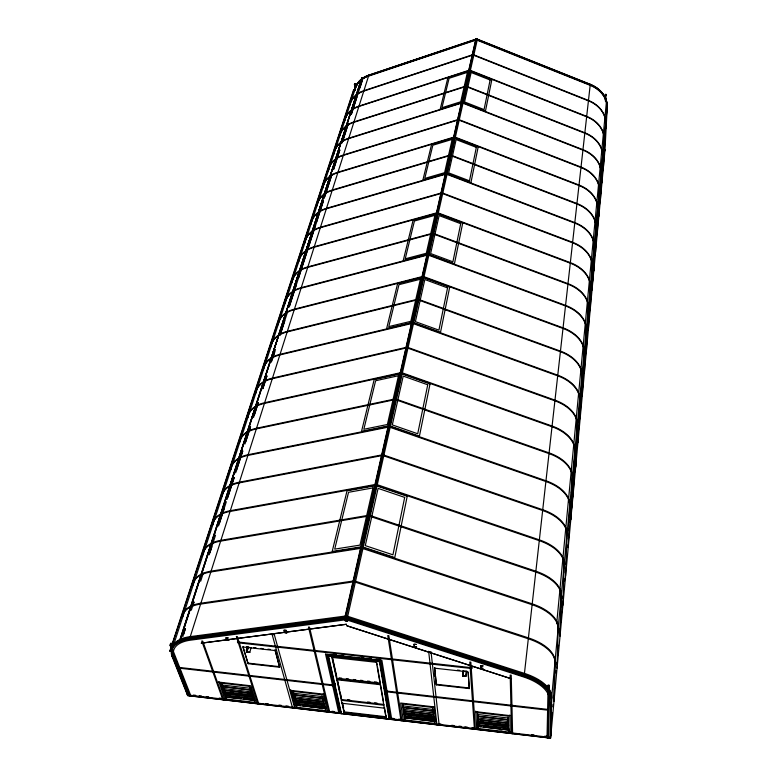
<?xml version="1.0" encoding="UTF-8"?>
<svg xmlns="http://www.w3.org/2000/svg" width="777" height="777" viewBox="0 0 777 777"><rect width="100%" height="100%" fill="white"/><g stroke="black" fill="none" stroke-linecap="round" stroke-linejoin="round"><path stroke-width="1.17" d="M549.067 691.316L549.184 685.295L548.144 685.178L547.018 737.732L547.212 735.722M548.076 688.791L548.144 685.178M547.513 737.791L547.532 737.082M548.076 709.246L548.047 710.188L384.664 691.579L384.576 690.636M547.717 737.101L547.707 737.723L550.592 738.15L187.665 695.638L172.164 656.662L172.445 655.778L187.801 694.628L187.238 694.56M548.008 737.849L549.184 685.295M548.455 737.188L549.203 699.135A42.482 20.367 8.9 0 0 523.28 676.854L346.163 619.725L190.724 640.141A40.996 19.017 14.8 0 0 174.223 656.895L189.355 695.153M549.99 693.842L548.377 693.065L548.368 693.657L549.99 693.842L550.223 691.326M550.747 735.916L551.699 696.891A44.668 21.474 8.9 0 0 549.271 689.286M553.943 701.349L554.933 662.499A43.765 21.902 8.7 0 0 528.311 638.791L354.157 581.759L200.612 604.079A42.269 20.474 14.9 0 0 182.556 617.006M554.03 700.466L555.021 661.596A43.745 21.911 8.7 0 0 528.418 637.888L354.361 580.866L200.884 603.224A42.249 20.493 14.9 0 0 182.828 616.161M557.022 668.133L558.207 627.729A42.852 22.29 8.6 0 0 532.216 603.855L361.927 547.319L211.091 571.144A41.424 20.872 15 0 0 193.201 584.421M559.984 636.188L561.188 596.056A42.016 22.611 8.4 0 0 535.771 572.047L368.997 515.996L220.639 541.122A40.647 21.202 15.2 0 0 202.914 554.691M560.062 635.372L561.276 595.221A41.997 22.62 8.4 0 0 535.868 571.212L369.182 515.17L220.891 540.326A40.618 21.212 15.2 0 0 203.166 553.914M562.83 605.438L564.209 563.985A41.181 22.912 8.3 0 0 539.364 539.86L376.146 484.324L230.313 510.693A39.85 21.503 15.3 0 0 212.762 524.543M565.569 575.825L567.045 533.945A40.394 23.164 8.1 0 0 542.734 509.741L382.828 454.71L239.384 482.177A39.112 21.766 15.4 0 0 221.999 496.27M568.21 547.28L569.764 505.031A39.637 23.378 8 0 0 545.969 480.769L389.248 426.243L248.125 454.71A38.403 21.999 15.5 0 0 230.895 469.026M570.687 507.876L570.901 502.156M570.765 519.745L572.319 477.904A38.918 23.563 7.8 0 0 549.009 453.603L395.27 399.572L256.323 428.923A37.733 22.193 15.7 0 0 239.258 443.424M570.833 519.036L572.387 477.185A38.899 23.563 7.8 0 0 549.086 452.884L395.425 398.873L256.536 428.244A37.714 22.193 15.7 0 0 239.481 442.744M573.222 493.172L574.844 451.039A38.219 23.718 7.7 0 0 552.01 426.728L401.223 373.203L264.452 403.38A37.073 22.368 15.8 0 0 247.552 418.045M573.29 492.492L574.912 450.349A38.199 23.718 7.7 0 0 552.088 426.039L401.369 372.533L264.656 402.729A37.053 22.368 15.8 0 0 247.766 417.395M575.602 467.511L577.282 425.136A37.539 23.844 7.5 0 0 554.904 400.825L406.954 347.814L272.29 378.729A36.432 22.514 15.9 0 0 255.555 393.541M575.66 466.86L577.35 424.475A37.519 23.844 7.5 0 0 554.982 400.155L407.099 347.164L272.494 378.098A36.412 22.514 15.9 0 0 255.759 392.919M577.894 442.725L579.7 399.504A36.869 23.951 7.3 0 0 557.769 375.204L412.616 322.708L280.06 354.322A35.8 22.64 16.1 0 0 263.49 369.269M580.118 418.754L581.973 375.388A36.237 24.038 7.2 0 0 560.46 351.117L417.939 299.126L287.364 331.342A35.198 22.737 16.2 0 0 270.959 346.406M582.264 395.561L584.168 352.088A35.625 24.106 7 0 0 563.053 327.855L423.077 276.369L294.425 309.139A34.625 22.824 16.4 0 0 278.176 324.291M595.755 88.228L595.784 87.568L596.823 88.17M584.343 373.115L586.285 329.565A35.033 24.155 6.8 0 0 565.569 305.38L428.03 254.4L301.262 287.655A34.062 22.892 16.5 0 0 285.169 302.894M586.353 351.379L588.335 307.779A34.46 24.184 6.6 0 0 567.997 283.654L432.818 233.168L307.877 266.861A33.528 22.941 16.7 0 0 291.938 282.177M588.306 330.322L590.326 286.694A33.906 24.204 6.4 0 0 570.347 262.636L437.451 212.636L314.277 246.736A33.003 22.98 16.8 0 0 298.494 262.102M590.19 309.906L592.249 266.278A33.372 24.213 6.2 0 0 572.62 242.298L441.938 192.783L320.483 227.234A32.498 22.999 17 0 0 304.856 242.647M592.482 270.988L593.172 266.297M592.025 290.103L594.065 246.999A32.867 24.204 6 0 0 574.766 223.106L446.163 174.058L326.34 208.809A32.012 23.009 17.2 0 0 310.858 224.262M592.074 289.598L594.114 246.494A32.857 24.204 6 0 0 574.815 222.601L446.27 173.562L326.495 208.323A32.003 23.009 17.2 0 0 311.014 223.776M594.143 254.409L594.424 248.504L594.036 252.059M593.803 270.891L595.91 227.321A32.352 24.184 5.8 0 0 576.952 203.516L450.475 154.953L332.323 189.996A31.527 23.009 17.3 0 0 316.997 205.478M595.532 252.243L597.668 208.722A31.867 24.155 5.6 0 0 579.02 185.023L454.545 136.917L337.985 172.212A31.061 22.999 17.5 0 0 322.795 187.713M597.212 234.139L599.368 190.686A31.401 24.116 5.3 0 0 581.021 167.074L458.488 119.444L343.473 154.953A30.614 22.989 17.7 0 0 328.438 170.464M598.844 216.54L601.009 173.174A30.944 24.068 5.1 0 0 582.964 149.67L462.315 102.486L348.805 138.189A30.177 22.96 17.9 0 0 333.906 153.7M605.079 100.048L605.4 94.396L606.089 94.425L605.72 101.583M605.225 97.97L605.4 94.396M600.427 199.436L602.612 156.167A30.497 24.019 4.8 0 0 584.858 132.78L466.025 86.043L353.982 121.902A29.749 22.922 18.1 0 0 339.228 137.422M601.961 182.809L604.166 139.646A30.06 23.961 4.5 0 0 586.693 116.365L469.629 70.085L359.013 106.08A29.341 22.883 18.4 0 0 344.405 121.581M605.555 101.233L606.478 101.379L605.409 101.331M603.457 166.637L605.681 123.592A29.643 23.893 4.3 0 0 588.471 100.427L473.125 54.575L363.908 90.695A28.943 22.834 18.6 0 0 349.436 106.187M604.875 144.59L605.244 137.374M605.681 128.953L606.05 121.727M606.419 114.51L606.788 107.294A28.798 23.475 3.9 0 0 606.478 102.71M604.914 150.893L607.216 107.313A29.225 23.815 3.9 0 0 590.277 84.275L476.67 38.879L368.871 75.087A28.535 22.776 18.8 0 0 354.535 90.569M508.168 719.657L508.323 718.045L477.797 714.519L477.738 716.258L508.245 719.784L477.738 716.258M508.275 723.134L508.42 721.532L478.02 718.006L477.855 719.609L508.343 723.261L477.855 719.609M508.372 726.592L508.517 724.99L478.243 721.474L478.078 723.066L508.44 726.709L478.078 723.066M478.302 726.495L508.537 730.127L508.614 728.418L478.467 724.902L478.409 726.612L478.467 724.902M592.472 278.049L592.696 275.689M593.249 269.765L593.473 267.395M552.02 715.287L552.243 712.878M552.806 706.847L553.03 704.428M553.583 698.397L553.816 695.988M554.37 689.947L554.593 687.538M555.943 673.057L556.167 670.648M556.73 664.617L556.954 662.198M557.517 656.167L557.74 653.758M558.304 647.717L558.527 645.308M559.867 630.827L560.091 628.418M560.654 622.387L560.877 619.968M561.324 615.141L561.664 611.528M562.111 606.701L562.451 603.078M562.898 598.251L563.121 595.842M563.684 589.801L563.908 587.393M564.471 581.361L564.694 578.943M565.258 572.911L565.481 570.503M566.035 564.471L566.375 560.848M567.608 547.571L567.832 545.163M568.395 539.131L568.618 536.713M569.182 530.681L569.405 528.273M569.968 522.231L570.192 519.823M571.532 505.341L571.755 502.933M572.212 498.106L572.542 494.483M572.999 489.656L573.329 486.043M573.776 481.216L574.116 477.593M574.562 472.766L574.902 469.143M575.349 464.316L575.689 460.703M576.136 455.876L576.476 452.253M576.923 447.426L577.253 443.803M577.709 438.986L578.039 435.363M578.486 430.536L578.719 428.117M579.273 422.086L579.496 419.677M580.06 413.646L580.283 411.227M580.846 405.196L581.186 401.573M581.633 396.746L581.973 393.133M582.42 388.306L582.643 385.887M583.09 381.06L583.43 377.447M583.877 372.62L584.217 368.997M584.663 364.17L584.994 360.557M585.45 355.73L585.78 352.107M586.227 347.28L586.567 343.657M587.014 338.83L587.354 335.217M587.801 330.39L588.14 326.767M588.587 321.94L588.927 318.317M589.374 313.5L589.704 309.877M590.161 305.05L590.491 301.427M590.938 296.6L591.278 292.987M591.724 288.16L592.064 284.537M592.511 279.71L592.851 276.088M593.181 272.474L593.638 267.647M593.968 264.025L594.308 260.402M594.755 255.575L595.095 251.962M595.541 247.135L595.988 242.307M596.328 238.685L596.775 233.858M597.115 230.245L597.562 225.417M597.901 221.795L598.232 218.172M598.678 213.345L599.018 209.732M599.465 204.905L599.805 201.282M600.252 196.455L600.592 192.842M601.039 188.015L601.485 183.187M601.825 179.565L602.156 175.942M602.612 171.115L602.942 167.502M603.399 162.675L603.729 159.052M604.069 155.429L604.516 150.602M571.173 511.946L573.309 488.947M592.443 282.76L593.987 266.161M594.036 266.239L591.812 285.159M550.592 738.15L605.04 149.417M606.448 110.917L606.788 107.294M607.216 107.313L551.466 699.387A44.736 21.445 8.9 0 0 524.164 675.903L345.891 618.375L189.51 638.995A43.172 20.027 14.8 0 0 172.164 656.662M571.445 492.841L571.668 490.442M572.231 484.45L572.455 482.061M573.018 476.058L573.241 473.669M593.259 260.353L593.473 257.983M571.658 496.484L574.125 470.114L573.581 470.066M593.22 266.375L594.939 247.348M606.089 94.425L606.002 95.299L605.322 95.27M556.662 623.756L606.478 101.272M524.164 675.903L590.277 84.275M433.343 709.508L403.195 705.914L403.001 707.497L433.158 711.101L433.187 709.372M433.411 714.452L433.595 712.868L403.719 709.411L403.525 710.984L433.566 714.587L403.525 710.984M433.819 717.909L433.993 716.326L404.244 712.868L404.05 714.452L433.964 718.045L404.05 714.452M434.392 719.764L434.362 721.464L404.574 717.88L404.759 716.307L434.392 719.764L404.759 716.307M510.256 732.138L510.188 732.711L550.602 737.441L551.553 698.445A44.707 21.455 8.9 0 0 549.125 690.84M475.709 711.091L476.787 729.069L510.198 732.973L509.809 715.015M508.653 732.08L508.207 716.151L477.224 712.587L478.253 728.525L508.653 732.08L508.906 729.943M404.934 716.443L404.574 717.88M403.176 707.643L403.195 705.914M403.71 711.12L403.719 709.411M478.253 728.525L477.583 711.577M476.845 728.224L476.767 728.797L436.111 724.038M237.49 641.763L237.704 642.764L471.969 668.56L471.94 667.55M436.353 684.867L434.634 667.598L436.353 684.867L469.279 688.577L468.249 672.493M322.64 698.212L322.863 696.648L293.638 693.269L293.395 694.832L322.892 698.358L293.395 694.832M463.034 670.774L462.626 675.98L465.841 676.34L466.53 671.386M465.841 676.34L466.54 671.532M465.821 676.184L462.917 675.864L463.335 670.804M462.626 675.98L463.345 671.182M462.917 675.864L463.626 671.066M293.677 694.988L293.638 693.269M294.357 698.329L323.737 701.845L294.357 698.329L294.6 696.775L323.96 700.291M294.638 698.474L294.6 696.775M295.318 701.796L324.582 705.312L295.318 701.796L295.551 700.242L324.553 703.612M296.542 705.37L296.493 703.69L325.378 707.06M251.175 691.86L223.426 688.529L223.154 690.073L252.107 693.54L252.039 691.851M438.937 724.805L436.927 724.834L428.642 651.281M225.602 696.988L225.874 695.454L254.273 698.766L254.341 700.446L225.952 697.134L225.874 695.454M221.911 686.577L250.981 690.044L221.911 686.577L222.183 685.032L250.913 688.344M222.271 686.732L222.183 685.032M224.388 693.54L253.224 697.008L224.388 693.54L224.65 692.006L253.166 695.318M224.728 693.696L224.65 692.006M404.681 719.92L402.263 703.952L432.702 707.458L434.557 723.416L404.681 719.92L405.05 717.812L402.991 704.117M403.36 719.628L403.253 720.192L390.52 718.696L380.73 660.372M401.369 718.667L401.019 720.629L387.762 635.557L388.811 635.664L401.971 720.745M389.578 719.026L379.594 659.964M342.171 702.563L344.23 711.868L386.082 716.763L386.218 716.064M380.847 659.79L380.769 660.586L326.738 654.351M344.532 710.489L344.085 712.567L385.946 717.462M341.55 711.538L341.103 713.616L327.797 654.535M383.984 704.448L341.54 699.543L341.657 698.989M334.868 685.159L179.225 667.433L179.526 668.201L335.042 685.926L335.285 683.284M345.007 618.443L347.154 618.677L477.466 38.908L475.864 38.85L344.667 618.249L345.192 620.91L347.649 621.173L345.464 620.774L345.007 618.443L476.068 39.035L477.466 38.908M327.418 710.751L327.292 711.295L339.84 712.771L326.622 654.399M361.596 546.785L375.398 485.693L347.008 490.821L332.206 551.437L360.421 546.979M345.891 618.375L476.67 38.879M290.647 689.811L295.347 707.818L327.36 711.567L323.29 693.56M340.88 713.325L338.908 713.354L325.514 654.001M296.6 707.274L292.191 691.277L321.853 694.696L325.728 710.683L296.6 707.274L297.096 705.215L300.592 705.623M279.613 667.239L275.048 649.97L279.613 667.239L248.125 663.704L242.842 646.988L274.903 650.534M294.551 707.896L292.589 707.934L272.067 634.265M248.125 663.704L243.007 646.425M247.271 646.891L246.29 650.388L246.795 652.01L249.844 652.34L251.097 647.513M249.844 652.34L247.037 651.884L246.571 650.417L247.562 646.92M246.795 652.01L248.106 647.328M247.037 651.884L248.349 647.212M226.088 699.028L220.406 683.012L249.563 686.373L254.73 702.379L226.088 699.028L226.67 696.988L221.766 683.1M224.98 698.766L224.825 699.31L187.383 694.92L187.645 694.065M218.687 682.099L250.786 685.79L256.4 703.263L224.922 699.572L218.852 681.555M189.51 638.995L368.871 75.087M179.778 640.627L361.965 77.787L179.594 640.607L181.332 641.384L179.594 640.607M179.827 641.219L361.839 77.778M179.973 641.142L361.965 77.787M182.78 636.674L185.382 628.593L183.566 634.469M191.346 610.139L193.949 602.068M200.651 581.303L203.253 573.222M209.207 554.768L215.53 535.159M218.512 525.932L226.321 501.709M227.069 499.397L234.139 477.486M235.625 472.872L242.706 450.951M244.93 444.026L250.515 426.728M253.496 417.502L258.333 402.505M262.801 388.665L266.89 375.971M271.358 362.131L275.456 349.446M279.914 335.596L287.733 311.373M289.219 306.76L323.465 200.641L316.404 222.659M324.203 198.329L332.022 174.106M333.508 169.493L339.84 149.883L333.527 169.6M342.074 142.958L348.397 123.349M351.379 114.122L362.538 79.516M192.871 605.623L193.988 602.165M209.984 552.564L211.849 546.794M219.289 523.727L224.126 508.731M227.846 497.193L234.168 477.583M236.402 470.668L242.735 451.058M245.707 441.831L250.544 426.835M254.264 415.297L258.362 402.612M262.82 388.762L266.919 376.078M272.125 359.926L274.728 351.855M280.682 333.401L284.78 320.707M289.248 306.866L296.319 284.945M298.543 278.03L315.666 224.971M324.971 196.125L332.041 174.213M342.832 140.763L348.407 123.456M351.389 114.229L356.973 96.931M359.945 87.694L362.548 79.623M171.474 651.447L169.765 650.679L171.484 651.437L172.193 649.038M173.358 645.677L354.671 90.355L353.797 90.317L172.028 645.434M190.035 695.92L169.998 645.192L170.639 643.259L171.591 643.366L172.921 646.755M354.866 89.336L354.574 83.712L355.215 83.741L355.643 87.325M190.938 696.027L170.95 645.298L171.591 643.366M355.507 89.365L355.215 83.741M169.949 650.699L353.613 89.782L353.797 90.317M171.503 646.668L169.998 651.272L169.765 650.679M361.907 78.428L362.927 78.467L362.024 78.322M354.293 84.557L354.934 84.576M353.739 89.782L353.69 90.414L354.671 90.355M572.882 488.5L573.416 488.548L570.978 514.792L570.435 514.743M344.667 618.249L347.154 618.677M271.999 634.537L274.349 634.79L294.755 708.187M428.593 651.553L431.041 651.816L439.17 725.096M237.441 641.948L471.911 667.734M333.964 654.622L336.373 654.885M341.181 655.419L343.58 655.681M361.616 657.672L364.015 657.934M368.822 658.469L371.231 658.731M376.039 659.265L378.438 659.527M333.945 655.147L336.354 655.409M341.161 655.943L343.56 656.206M347.164 656.604L349.572 656.866M354.38 657.4L356.779 657.663M361.587 658.197L363.995 658.459M368.803 658.993L371.202 659.255M376.01 659.78L380.817 660.314M325.456 654.273L381.915 660.499L391.754 719.541M246.562 646.823L248.941 647.086M253.69 647.61L256.06 647.872M260.81 648.397L263.18 648.659M267.929 649.183L270.299 649.446M326.952 655.846L380.973 661.81M457.391 670.114L459.78 670.376M464.568 670.901L466.967 671.173M434.537 668.181L468.084 671.891L469.279 688.577M331.866 657.381L376.408 662.305M169.998 645.192L170.95 645.298M547.94 687.256L548.98 687.373M248.281 663.14L279.759 666.685M436.451 684.294L469.366 687.995M339.296 677.894L341.647 678.166M346.338 678.69L348.688 678.962M353.389 679.486L355.74 679.758M360.441 680.283L362.791 680.555M367.482 681.079L369.833 681.342M374.533 681.876L376.884 682.138M336.645 678.972L380.138 683.896M336.82 679.758L380.274 684.683M384.537 690.811L548.057 709.43M290.501 690.364L323.154 694.123M475.631 711.664L509.741 715.588M347.552 699.669L349.912 699.941M367.589 701.981L369.949 702.253M374.66 702.797L377.02 703.068M341.365 700.31L383.828 705.215M403.001 707.497L433.012 710.965M342.026 703.253L384.343 708.158M223.154 690.073L251.787 693.395M225 692.161L253.487 695.464M323.64 703.622L295.551 700.242M434.149 716.462L404.244 712.868M508.595 725.106L478.243 721.474M226.214 695.6L253.409 698.776M325.631 707.196L296.493 703.69M478.564 725.019L508.614 728.418M230.245 697.406L240.977 698.659M243.356 698.941L254.089 700.194M302.913 705.895L307.575 706.439M309.897 706.711L314.559 707.255M316.88 707.526L326.194 708.614M405.05 717.812L434.897 721.299M478.535 726.398L480.876 726.67M483.207 726.942L500.728 728.981M503.059 729.253L507.731 729.807M296.26 705.234L325.155 708.614M320.114 708.41L322.523 708.692M499.718 729.584L502.097 729.856M193.395 695.065L195.736 695.337M199.242 695.755L201.583 696.027M206.264 696.571L208.605 696.843M219.124 698.076L221.464 698.348M265.899 703.554L268.259 703.826M278.885 705.069L281.245 705.341M285.965 705.895L288.325 706.176M331.983 711.276L334.256 711.547M391.783 718.278L394.094 718.55M398.727 719.084L401.039 719.356M438.587 723.746L440.986 724.028M451.738 725.291L454.127 725.572M458.916 726.126L461.305 726.408M464.889 726.825L467.278 727.107M472.057 727.67L474.456 727.942M531.643 734.634L534.022 734.916M544.716 736.169L547.095 736.441M550.611 737.082L549.999 737.004L550.815 699.31A44.085 21.134 8.9 0 0 523.912 676.175M256.313 702.991L295.27 707.556M547.513 737.703L187.811 695.57L187.558 694.939M523.912 676.175L345.969 618.764L189.86 639.316A42.55 19.736 14.8 0 0 172.756 656.72M172.339 656.109L187.548 694.385M223.757 699.863L202.739 641.142L201.767 641.035L222.844 699.756M257.877 703.865L236.344 636.499L237.335 636.606L258.799 703.972M293.337 691.491L296.785 704.069M329.778 712.286L309.499 627.156L308.479 627.049L328.836 712.179M341.472 713.655L328.38 655.399L379.283 661.023L389.16 719.24M332.43 657.157L336.694 676.495M337.626 680.701L338.131 682.993M338.636 685.275L339.636 689.84M340.141 692.132L341.404 697.843M342.579 703.03L343.609 707.682M332.041 656.594L336.82 678.195L380.293 683.109L377.544 667.2M336.995 678.981L341.54 699.543M331.507 655.749L344.396 713.995M376.758 662.645L377.156 664.918M380.623 685.032L383.391 701.019M384.479 707.458L386.082 716.763M376.126 660.673L386.198 718.89M380.72 664.811L381.118 667.181M381.526 669.56L381.925 671.94M382.323 674.319L382.731 676.699M383.129 679.079L384.129 685.032M384.537 687.412L384.936 689.782M385.334 692.161L385.742 694.541M386.14 696.92L386.538 699.3M386.946 701.68L387.344 704.059M387.742 706.439L389.549 717.142M379.798 661.149L388.578 713.121M388.986 715.481L389.384 717.841M354.574 83.712L355.293 89.685M433.712 711.033L433.974 713.315M434.508 717.88L434.77 720.162M434.693 673.912L434.955 676.32M435.479 681.138L435.742 683.546M474.436 729.234L469.784 662.033L470.833 662.14L475.407 729.341M511.625 733.585L510.178 675.067L511.227 675.184L512.606 733.702M590.093 84.596A28.798 23.475 3.9 0 1 591.375 85.14M594.988 87.063A28.798 23.475 3.9 0 1 596.114 87.791M597.202 88.568A28.798 23.475 3.9 0 1 601.864 93.017M603.331 95.027A28.798 23.475 3.9 0 1 604.555 97.135M605.526 99.33A28.798 23.475 3.9 0 1 606.225 101.573M355.157 89.588A28.127 22.446 18.8 0 1 355.439 88.539M355.788 87.5A28.127 22.446 18.8 0 1 356.206 86.48M356.682 85.489A28.127 22.446 18.8 0 1 358.469 82.692M361.655 79.439A28.127 22.446 18.8 0 1 365.646 76.855M367.89 75.845A28.127 22.446 18.8 0 1 369.065 75.418M547.464 689.024A44.716 21.455 8.9 0 0 524.232 675.31L346.027 617.793L189.685 638.432A43.162 20.037 14.8 0 0 171.455 650.971M548.329 690.102A44.716 21.455 8.9 0 1 551.515 698.795M171.97 655.05A43.162 20.037 14.8 0 1 171.513 652.981M607.187 107.566A29.225 23.815 3.9 0 0 590.248 84.528L476.612 39.122L368.793 75.33A28.545 22.776 18.8 0 0 354.458 90.802M547.494 688.665A44.707 21.455 8.9 0 0 524.271 674.951L346.105 617.443L189.792 638.102A43.153 20.037 14.8 0 0 172.222 647.785M172.076 654.72A43.153 20.037 14.8 0 1 171.62 652.651M171.562 650.64A43.153 20.037 14.8 0 1 171.902 648.708M607.177 107.712A29.235 23.815 3.9 0 0 590.229 84.674L476.583 39.268L368.754 75.476A28.545 22.776 18.8 0 0 354.409 90.948M547.649 687.101A44.668 21.474 8.9 0 0 524.446 673.387L346.455 615.899L190.258 636.625A43.114 20.056 14.8 0 0 172.377 647.251A43.133 20.047 14.8 0 1 179.623 640.374M547.562 688.053A44.697 21.465 8.9 0 0 524.339 674.339L346.241 616.831L189.976 637.519A43.133 20.047 14.8 0 0 180.866 639.821M549.184 690.229A44.697 21.465 8.9 0 1 551.612 697.833M172.038 649.183A43.114 20.056 14.8 0 1 172.164 648.212M171.756 650.067A43.133 20.047 14.8 0 1 172.096 648.135M558.129 628.603A42.871 22.28 8.6 0 0 532.119 604.729L361.732 548.183L210.829 571.969A41.443 20.862 15 0 0 192.929 585.236M564.141 564.782A41.2 22.902 8.3 0 0 539.277 540.666L375.971 485.11L230.07 511.451A39.87 21.503 15.3 0 0 212.51 525.301M566.967 534.712A40.414 23.155 8.1 0 0 542.647 510.508L382.653 455.468L239.151 482.905A39.132 21.766 15.4 0 0 221.921 495.94M569.696 505.769A39.656 23.368 8 0 0 545.891 481.507L389.083 426.971L247.902 455.419A38.423 21.989 15.5 0 0 230.672 469.726M579.642 400.145A36.878 23.951 7.3 0 0 557.692 375.845L412.47 323.339L279.866 354.934A35.81 22.63 16.1 0 0 263.286 369.871M581.915 376.01A36.247 24.038 7.2 0 0 560.392 351.728L417.803 299.737L287.179 331.934A35.218 22.737 16.2 0 0 270.765 346.989M584.11 352.69A35.635 24.106 7 0 0 562.995 328.457L422.941 276.952L294.25 309.702A34.635 22.824 16.4 0 0 277.991 324.864M586.227 330.147A35.052 24.155 6.8 0 0 565.501 305.963L427.904 254.963L301.087 288.209A34.081 22.892 16.5 0 0 284.994 303.448M588.286 308.343A34.479 24.184 6.6 0 0 567.929 284.217L432.702 233.712L307.702 267.395A33.537 22.941 16.7 0 0 291.763 282.702M590.267 287.237A33.926 24.204 6.4 0 0 570.279 263.18L437.334 213.16L314.112 247.251A33.013 22.98 16.8 0 0 298.329 262.616M592.2 266.802A33.392 24.213 6.2 0 0 572.562 242.822L441.822 193.288L320.318 227.729A32.508 22.999 17 0 0 304.691 243.143M595.872 227.816A32.372 24.184 5.8 0 0 576.893 204.011L450.369 155.429L332.177 190.472A31.536 23.019 17.3 0 0 316.841 205.944M597.62 209.198A31.886 24.155 5.6 0 0 578.962 185.499L454.438 137.383L337.84 172.669A31.08 23.009 17.5 0 0 322.649 188.17M599.32 191.142A31.41 24.116 5.3 0 0 580.973 167.541L458.381 119.891L343.327 155.39A30.624 22.989 17.7 0 0 328.292 170.901M600.971 173.621A30.954 24.077 5.1 0 0 582.915 150.116L462.208 102.923L348.669 138.617A30.186 22.96 17.9 0 0 333.77 154.137M602.573 156.604A30.507 24.019 4.8 0 0 584.809 133.217L465.928 86.47L353.846 122.319A29.769 22.922 18.1 0 0 339.316 136.742M604.127 140.074A30.08 23.961 4.6 0 0 586.645 116.793L469.531 70.493L358.887 106.488A29.351 22.883 18.3 0 0 344.269 121.989M605.642 123.999A29.652 23.893 4.3 0 0 588.422 100.845L473.038 54.982L363.782 91.084A28.953 22.834 18.6 0 0 349.3 106.585M607.148 107.974A29.235 23.815 3.9 0 0 590.199 84.936L476.524 39.52L368.667 75.728A28.555 22.776 18.8 0 0 354.331 91.2M607.119 108.382A29.244 23.815 4 0 0 590.161 85.334L476.437 39.909L368.551 76.117A28.564 22.776 18.8 0 0 354.205 91.589M532.808 679.681L532.808 680.293L534.45 680.477L532.808 679.681M407.216 496.28L394.765 557.575L362.577 546.882L376.35 485.78L407.216 496.28M430.04 383.896L419.425 436.188L389.84 425.893L401.573 373.795L430.04 383.896M449.689 287.189L440.52 332.323L413.15 322.426L423.28 277.476L449.689 287.189M462.703 223.116L454.438 263.801L428.525 254.196L437.655 213.685L462.703 223.116M478.185 146.911L470.93 182.624L446.726 173.397L454.739 137.859L478.185 146.911M491.851 79.633L485.431 111.237L462.733 102.36L469.813 70.921L491.851 79.633M404.681 497.406L392.939 554.817L365.287 545.629L378.098 488.374L404.681 497.406M427.738 384.79L417.715 433.76L392.298 424.902L403.214 376.087L427.738 384.79M447.571 287.888L438.918 330.157L415.394 321.649L424.825 279.535L447.571 287.888M460.703 223.698L452.904 261.81L430.633 253.545L439.131 215.588L460.703 223.698M476.33 147.377L469.483 180.827L448.688 172.882L456.138 139.578L476.33 147.377M490.122 80.002L484.061 109.586L464.549 101.952L471.144 72.504L490.122 80.002M400.699 373.727L388.927 425.815L361.528 431.352L374.174 379.574L400.699 373.727M422.455 277.428L412.305 322.368L386.645 328.486L397.571 283.76L422.455 277.428M436.868 213.646L427.719 254.147L403.234 260.567L413.082 220.221L436.868 213.646M454.001 137.82L445.979 173.358L422.892 180.06L431.546 144.619L454.001 137.82M469.123 70.892L462.024 102.321L440.2 109.188L447.863 77.807L469.123 70.892M372.97 487.907L359.974 545.114L334.722 549.125L348.523 492.307L372.97 487.907M398.465 375.728L387.383 424.504L363.84 429.273L375.621 380.749L398.465 375.728M420.396 279.244L410.829 321.328L388.782 326.602L398.96 284.683L420.396 279.244M434.916 215.346L426.291 253.273L405.244 258.809L414.432 220.998L434.916 215.346M452.175 139.384L444.609 172.669L424.776 178.438L432.838 145.231L452.175 139.384M467.414 72.348L460.722 101.787L441.958 107.692L449.096 78.292L467.414 72.348M346.863 625.767L511.509 678.826L346.863 625.767M346.416 624.281L201.321 643.162L346.416 624.281M286.305 630.4L283.926 630.147L284.615 632.711L286.975 632.964L284.868 632.575L284.265 630.341L286.305 630.4M416.336 644.444L413.888 644.182L414.219 646.746L416.666 647.008L414.5 646.619L414.219 644.376L416.336 644.444M228.117 637.975L225.816 637.723L226.631 640.209L228.933 640.462L226.874 640.083L226.156 637.917L228.117 637.975M482.993 665.928L480.545 665.656L480.691 668.142L483.129 668.405L480.982 668.016L480.866 665.85L482.993 665.928M434.149 706.895L400.631 703.039L403.302 720.464L436.14 724.31L434.149 706.895"/></g></svg>
